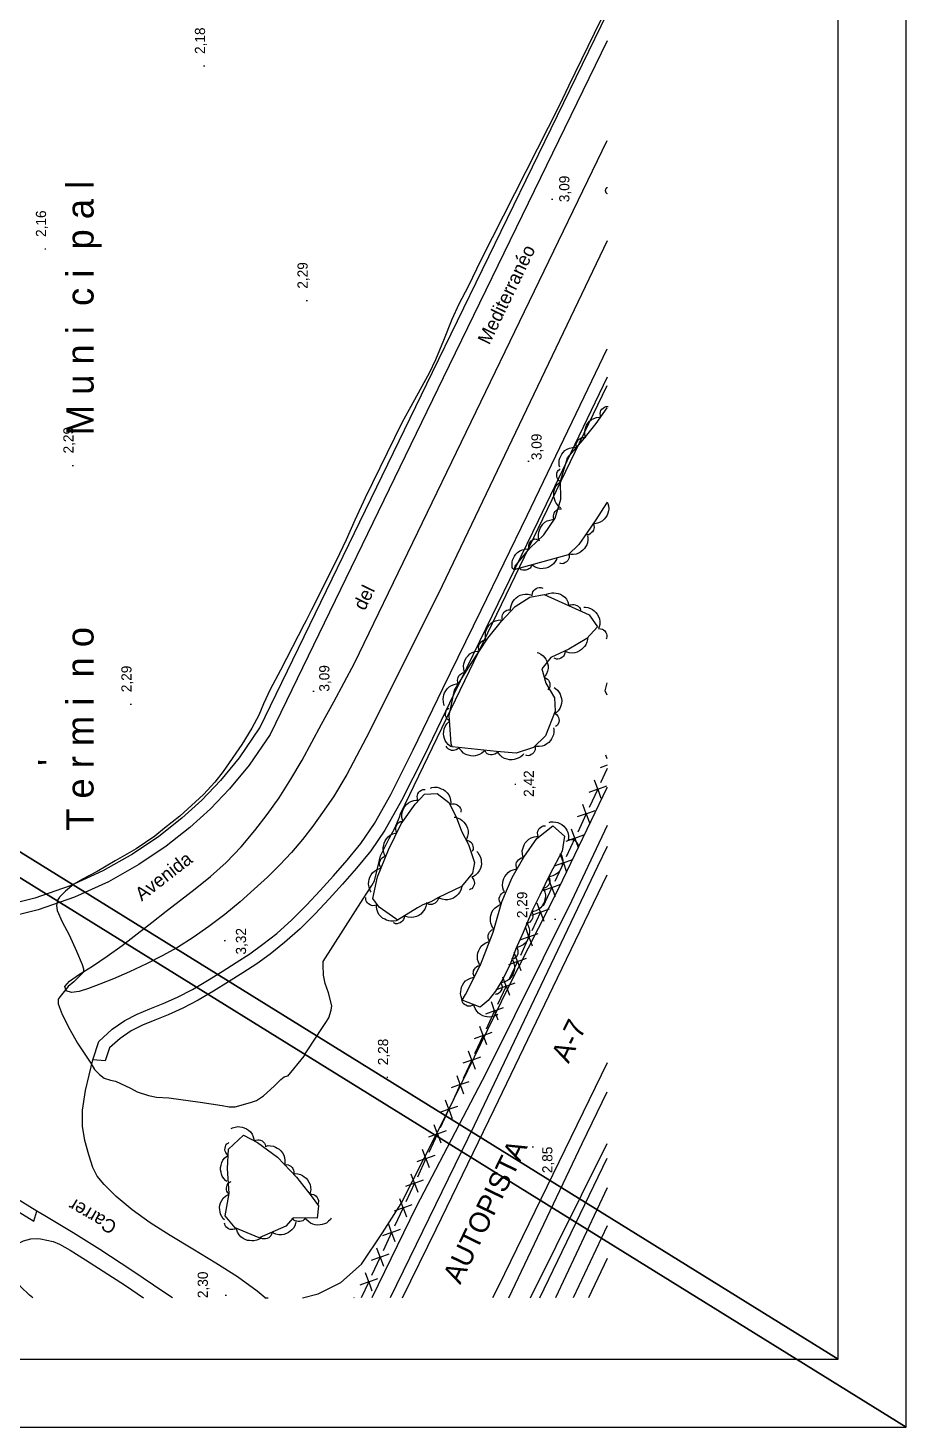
# Model space of a CAD drawing. Extents: x 730654 to 731244, y 4379381 to 4380408.
# Drawn here: x 731114.7 to 731244, y 4379381 to 4379587 of the extents above; entities that cross this region are included whole.
import ezdxf

# ---------------------------------------------------------------- set-up
doc = ezdxf.new("R2010")
doc.units = 0
doc.linetypes.add('DASHED', pattern=[0])
doc.linetypes.add('HIDDEN', pattern=[0])
doc.layers.get('0').update_dxf_attribs({"linetype": 'CONTINUOUS'})
for name, color, linetype in [('1', 7, 'CONTINUOUS'), ('11', 7, 'CONTINUOUS'), ('14', 7, 'CONTINUOUS'), ('25', 7, 'CONTINUOUS'), ('33', 7, 'CONTINUOUS'), ('37', 7, 'CONTINUOUS'), ('44', 7, 'CONTINUOUS'), ('48', 7, 'CONTINUOUS'), ('50', 7, 'CONTINUOUS'), ('53', 7, 'CONTINUOUS'), ('8', 7, 'CONTINUOUS'), ('9', 7, 'CONTINUOUS'), ('PATTERN_CLASS', 7, 'CONTINUOUS')]:
    doc.layers.add(name, color=color, linetype=linetype)

msp = doc.modelspace()

# ---------------------------------------------------------------- linework, layer by layer
at = {"layer": '1', "color": 0, "linetype": 'CONTINUOUS'}
for points in [[(731200, 4379589.2), (731174.22, 4379536.25), (731148.73, 4379483.78)], [(731200, 4379585.08), (731175.84, 4379535.46), (731150.35, 4379482.98), (731147.26, 4379478.46), (731144.39, 4379474.98), (731141.57, 4379472.02), (731138.52, 4379469.27), (731135.03, 4379466.52), (731131.04, 4379463.83), (731126.55, 4379461.29), (731121.57, 4379459.02), (731116.19, 4379457.16), (731110.96, 4379455.83), (731106.3, 4379455.14), (731101.81, 4379454.98), (731097.04, 4379455.23), (731091.96, 4379455.92), (731086.59, 4379457.17), (731080.67, 4379459.34), (731073.34, 4379463.04), (731061.67, 4379469.96), (731024.77, 4379492.71), (731004.7, 4379505.6)], [(731200, 4379555.66), (731175.16, 4379503.75), (731164.51, 4379482.48), (731161.67, 4379477.07), (731159.67, 4379473.81), (731158.09, 4379471.46), (731156.64, 4379469.46), (731155.12, 4379467.5), (731153.51, 4379465.6), (731151.8, 4379463.78), (731149.98, 4379461.98), (731148.03, 4379460.17), (731145.94, 4379458.32), (731143.69, 4379456.46), (731141.35, 4379454.69), (731139.01, 4379453.06), (731136.72, 4379451.61), (731134.48, 4379450.36), (731132.16, 4379449.21), (731129.67, 4379448.03), (731127.29, 4379446.98), (731125.28, 4379446.19), (731123.63, 4379445.59), (731122.25, 4379445.14), (731121.12, 4379444.98), (731120.31, 4379445.23), (731120.13, 4379445.84), (731120.84, 4379446.65), (731122.28, 4379447.66), (731124.2, 4379448.88), (731126.37, 4379450.31), (731128.59, 4379451.92), (731130.79, 4379453.63), (731132.93, 4379455.3), (731135.05, 4379456.94), (731137.16, 4379458.56), (731139.33, 4379460.25), (731141.59, 4379462.07), (731143.88, 4379464.12), (731146.08, 4379466.44), (731148.12, 4379468.85), (731149.95, 4379471.19), (731151.69, 4379473.64), (731153.42, 4379476.38), (731155.06, 4379479.17), (731156.51, 4379481.82), (731157.95, 4379484.5), (731159.75, 4379487.78), (731162.79, 4379493.46), (731188.54, 4379546.79), (731200, 4379570.42)], [(731200, 4379535.59), (731197.65, 4379530.69), (731189.84, 4379514.44), (731183.05, 4379500.48), (731177.42, 4379488.92), (731173.02, 4379479.85), (731169.71, 4379473.23), (731167.25, 4379468.87), (731165.17, 4379465.86), (731163.09, 4379463.29), (731161.02, 4379460.94), (731159.05, 4379458.75), (731157.01, 4379456.58), (731154.77, 4379454.37), (731152.5, 4379452.32), (731150.39, 4379450.64), (731148.38, 4379449.21), (731146.34, 4379447.89), (731144.24, 4379446.56), (731142.04, 4379445.19), (731139.78, 4379443.86), (731137.51, 4379442.67), (731135.33, 4379441.69), (731133.36, 4379440.91), (731131.57, 4379440.17), (731129.91, 4379439.32), (731128.27, 4379438.23), (731126.71, 4379436.84), (731126.06, 4379434.92), (731124.24, 4379435.07), (731125.13, 4379437.75), (731127.08, 4379439.58), (731128.98, 4379440.86), (731130.78, 4379441.8), (731132.64, 4379442.56), (731134.61, 4379443.34), (731136.73, 4379444.3), (731138.93, 4379445.44), (731141.13, 4379446.73), (731143.29, 4379448.09), (731145.36, 4379449.39), (731147.35, 4379450.69), (731149.31, 4379452.08), (731151.35, 4379453.69), (731153.55, 4379455.69), (731155.73, 4379457.85), (731157.73, 4379459.98), (731159.67, 4379462.14), (731161.7, 4379464.44), (731163.73, 4379466.94), (731165.75, 4379469.86), (731168.16, 4379474.13), (731171.43, 4379480.69), (731175.81, 4379489.73), (731181.43, 4379501.26), (731188.22, 4379515.23), (731196.03, 4379531.48), (731200, 4379539.75)], [(731148.82, 4379483.94), (731145.82, 4379479.54), (731143.05, 4379476.17), (731140.31, 4379473.31), (731137.36, 4379470.64), (731133.97, 4379467.96), (731130.1, 4379465.36), (731125.74, 4379462.89), (731120.9, 4379460.69), (731115.69, 4379458.88), (731110.63, 4379457.6), (731106.13, 4379456.94), (731101.82, 4379456.78), (731097.2, 4379457.02), (731092.28, 4379457.69), (731087.08, 4379458.91), (731081.35, 4379461), (731074.18, 4379464.62), (731062.61, 4379471.5), (731005.61, 4379507.2)]]:
    msp.add_lwpolyline(points, dxfattribs=at)
msp.add_lwpolyline([(731116.02, 4379412.8), (731068.26, 4379442.35), (731066.69, 4379441.38), (731115.56, 4379411.3)], close=True, dxfattribs=at)
at = {"layer": '11', "color": 0, "linetype": 'CONTINUOUS'}
for points in [[(731149.63, 4379400), (731148.45, 4379401.02), (731145.54, 4379403.11), (731142.37, 4379405.13), (731138.98, 4379407.19), (731135.66, 4379409.19), (731132.69, 4379411.08), (731130.05, 4379412.96), (731127.7, 4379414.94), (731125.91, 4379416.69), (731124.88, 4379417.94), (731124.26, 4379419.21), (731123.65, 4379421.06), (731123.1, 4379423.19), (731122.75, 4379425.32), (731122.73, 4379427.63), (731123.16, 4379430.56), (731124.24, 4379435.07)], [(731135.97, 4379400), (731134.87, 4379400.76), (731129.99, 4379404.06), (731125.3, 4379407.15), (731121.38, 4379409.58), (731117.17, 4379412.1), (731116.02, 4379412.8)]]:
    msp.add_lwpolyline(points, dxfattribs=at)
at = {"layer": '14', "color": 0, "linetype": 'CONTINUOUS'}
msp.add_line((731200, 4379405.82), (731197.22, 4379400), dxfattribs=at)
for points in [[(731169.84, 4379400), (731174.82, 4379410.14), (731183.35, 4379427.73), (731192.7, 4379447.16), (731200, 4379462.28)], [(731200, 4379434.62), (731183.97, 4379401.76), (731183.12, 4379400)]]:
    msp.add_lwpolyline(points, dxfattribs=at)
at = {"layer": '25', "color": 0, "linetype": 'HIDDEN'}
msp.add_line((731190.07, 4379400), (731200, 4379420.59), dxfattribs=at)
at = {"layer": '33', "color": 0, "linetype": 'CONTINUOUS'}
for p, q in [((731200, 4379479.39), (731199.82, 4379479.9)), ((731200, 4379478.46), (731198.95, 4379478.08)), ((731200, 4379477.96), (731199.02, 4379475.84)), ((731198.6, 4379474.94), (731198.11, 4379476.26)), ((731198.6, 4379474.94), (731197.27, 4379474.45)), ((731198.6, 4379474.94), (731197.33, 4379472.21)), ((731198.6, 4379474.94), (731199.92, 4379475.42)), ((731198.6, 4379474.94), (731199.08, 4379473.61)), ((731196.91, 4379471.31), (731196.42, 4379472.64)), ((731196.91, 4379471.31), (731198.24, 4379471.79)), ((731196.91, 4379471.31), (731195.58, 4379470.82)), ((731196.91, 4379471.31), (731195.65, 4379468.59)), ((731196.91, 4379471.31), (731197.4, 4379469.98)), ((731195.22, 4379467.68), (731193.9, 4379467.2)), ((731195.22, 4379467.68), (731193.96, 4379464.96)), ((731195.22, 4379467.68), (731194.74, 4379469.01)), ((731195.22, 4379467.68), (731196.55, 4379468.17)), ((731195.22, 4379467.68), (731195.71, 4379466.35)), ((731193.54, 4379464.05), (731193.05, 4379465.38)), ((731193.54, 4379464.05), (731192.21, 4379463.57)), ((731193.54, 4379464.05), (731192.27, 4379461.33)), ((731193.54, 4379464.05), (731194.87, 4379464.54)), ((731193.54, 4379464.05), (731194.02, 4379462.72)), ((731191.85, 4379460.43), (731191.37, 4379461.75)), ((731191.85, 4379460.43), (731190.52, 4379459.94)), ((731191.85, 4379460.43), (731190.59, 4379457.71)), ((731191.85, 4379460.43), (731193.18, 4379460.91)), ((731191.85, 4379460.43), (731192.34, 4379459.1)), ((731190.17, 4379456.8), (731189.68, 4379458.13)), ((731190.17, 4379456.8), (731191.5, 4379457.28)), ((731190.17, 4379456.8), (731188.84, 4379456.31)), ((731190.17, 4379456.8), (731188.9, 4379454.08)), ((731190.17, 4379456.8), (731190.65, 4379455.47)), ((731188.48, 4379453.17), (731187.15, 4379452.69)), ((731188.48, 4379453.17), (731187.22, 4379450.45)), ((731188.48, 4379453.17), (731188, 4379454.5)), ((731188.48, 4379453.17), (731189.81, 4379453.66)), ((731188.48, 4379453.17), (731188.97, 4379451.84)), ((731186.8, 4379449.54), (731186.31, 4379450.87)), ((731186.8, 4379449.54), (731185.47, 4379449.06)), ((731186.8, 4379449.54), (731185.53, 4379446.82)), ((731186.8, 4379449.54), (731188.12, 4379450.03)), ((731186.8, 4379449.54), (731187.28, 4379448.22)), ((731185.11, 4379445.92), (731184.62, 4379447.24)), ((731185.11, 4379445.92), (731183.78, 4379445.43)), ((731185.11, 4379445.92), (731183.84, 4379443.2)), ((731185.11, 4379445.92), (731186.44, 4379446.4)), ((731185.11, 4379445.92), (731185.59, 4379444.59)), ((731183.42, 4379442.29), (731182.94, 4379443.62)), ((731183.42, 4379442.29), (731184.75, 4379442.77)), ((731183.42, 4379442.29), (731182.1, 4379441.8)), ((731183.42, 4379442.29), (731182.16, 4379439.57)), ((731183.42, 4379442.29), (731183.91, 4379440.96)), ((731181.74, 4379438.66), (731180.41, 4379438.18)), ((731181.74, 4379438.66), (731180.47, 4379435.94)), ((731181.74, 4379438.66), (731181.25, 4379439.99)), ((731181.74, 4379438.66), (731183.07, 4379439.15)), ((731181.74, 4379438.66), (731182.22, 4379437.33)), ((731180.05, 4379435.03), (731178.72, 4379434.55)), ((731180.05, 4379435.03), (731178.79, 4379432.31)), ((731180.05, 4379435.03), (731179.57, 4379436.36)), ((731180.05, 4379435.03), (731181.38, 4379435.52)), ((731180.05, 4379435.03), (731180.54, 4379433.71)), ((731178.37, 4379431.41), (731177.88, 4379432.73)), ((731178.37, 4379431.41), (731177.04, 4379430.92)), ((731178.37, 4379431.41), (731177.1, 4379428.69)), ((731178.37, 4379431.41), (731179.69, 4379431.89)), ((731178.37, 4379431.41), (731178.85, 4379430.08)), ((731176.68, 4379427.78), (731176.19, 4379429.11)), ((731176.68, 4379427.78), (731178.01, 4379428.26)), ((731176.68, 4379427.78), (731175.35, 4379427.29)), ((731176.68, 4379427.78), (731175.42, 4379425.06)), ((731176.68, 4379427.78), (731177.17, 4379426.45)), ((731174.99, 4379424.15), (731173.67, 4379423.67)), ((731174.99, 4379424.15), (731173.73, 4379421.43)), ((731174.99, 4379424.15), (731174.51, 4379425.48)), ((731174.99, 4379424.15), (731176.32, 4379424.64)), ((731174.99, 4379424.15), (731175.48, 4379422.82)), ((731173.31, 4379420.52), (731171.98, 4379420.04)), ((731173.31, 4379420.52), (731172.04, 4379417.8)), ((731173.31, 4379420.52), (731172.82, 4379421.85)), ((731173.31, 4379420.52), (731174.64, 4379421.01)), ((731173.31, 4379420.52), (731173.79, 4379419.2)), ((731171.62, 4379416.9), (731171.14, 4379418.23)), ((731171.62, 4379416.9), (731170.29, 4379416.41)), ((731171.62, 4379416.9), (731170.36, 4379414.18)), ((731171.62, 4379416.9), (731172.95, 4379417.38)), ((731171.62, 4379416.9), (731172.11, 4379415.57)), ((731169.94, 4379413.27), (731169.45, 4379414.6)), ((731169.94, 4379413.27), (731171.26, 4379413.76)), ((731169.94, 4379413.27), (731168.61, 4379412.78)), ((731169.94, 4379413.27), (731168.67, 4379410.55)), ((731169.94, 4379413.27), (731170.42, 4379411.94)), ((731168.25, 4379409.64), (731166.92, 4379409.16)), ((731168.25, 4379409.64), (731166.99, 4379406.92)), ((731168.25, 4379409.64), (731167.77, 4379410.97)), ((731168.25, 4379409.64), (731169.58, 4379410.13)), ((731168.25, 4379409.64), (731168.74, 4379408.31)), ((731166.56, 4379406.01), (731165.24, 4379405.53)), ((731166.56, 4379406.01), (731165.3, 4379403.29)), ((731166.56, 4379406.01), (731166.08, 4379407.34)), ((731166.56, 4379406.01), (731167.89, 4379406.5)), ((731166.56, 4379406.01), (731167.05, 4379404.69)), ((731164.88, 4379402.39), (731164.39, 4379403.72)), ((731164.88, 4379402.39), (731163.55, 4379401.9)), ((731164.88, 4379402.39), (731163.76, 4379400)), ((731164.88, 4379402.39), (731166.21, 4379402.87)), ((731164.88, 4379402.39), (731165.36, 4379401.06)), ((731162.74, 4379400), (731162.71, 4379400.09))]:
    msp.add_line(p, q, dxfattribs=at)
at = {"layer": '37', "color": 0, "linetype": 'CONTINUOUS'}
msp.add_lwpolyline([(731200, 4379563.49), (731199.98, 4379563.48), (731199.96, 4379563.47), (731199.93, 4379563.45), (731199.91, 4379563.43), (731199.88, 4379563.41), (731199.86, 4379563.39), (731199.84, 4379563.37), (731199.82, 4379563.34), (731199.8, 4379563.32), (731199.79, 4379563.29), (731199.77, 4379563.27), (731199.76, 4379563.24), (731199.75, 4379563.21), (731199.74, 4379563.18), (731199.73, 4379563.15), (731199.73, 4379563.12), (731199.72, 4379563.09), (731199.72, 4379563.06), (731199.72, 4379563.02), (731199.73, 4379562.99), (731199.73, 4379562.96), (731199.74, 4379562.93), (731199.74, 4379562.9), (731199.76, 4379562.87), (731199.77, 4379562.84), (731199.78, 4379562.82), (731199.8, 4379562.79), (731199.81, 4379562.76), (731199.83, 4379562.74), (731199.85, 4379562.72), (731199.88, 4379562.69), (731199.9, 4379562.67), (731199.92, 4379562.66), (731199.95, 4379562.64), (731199.98, 4379562.62), (731200, 4379562.61)], dxfattribs=at)
at = {"layer": '44', "color": 0, "linetype": 'CONTINUOUS'}
for p, q in [((731188.71, 4379400), (731200, 4379422.74)), ((731200, 4379416.21), (731192.36, 4379400))]:
    msp.add_line(p, q, dxfattribs=at)
for points in [[(731200, 4379590.12), (731194.28, 4379578.44), (731192.96, 4379575.63), (731181.38, 4379552.82), (731179.5, 4379548.94), (731178.16, 4379546.31), (731177.13, 4379544.08), (731175.91, 4379540.96), (731174.72, 4379538.15), (731173.79, 4379536.15), (731170.86, 4379530.83), (731169.74, 4379528.88), (731164.35, 4379517.82), (731162.83, 4379514.55), (731161.54, 4379511.61), (731160.08, 4379508.54), (731156.43, 4379501.33), (731155.67, 4379499.76), (731155.35, 4379499.23), (731155.39, 4379499.19), (731151.88, 4379492.46), (731150.39, 4379489.58), (731149.37, 4379487.46), (731148.7, 4379485.82), (731147.68, 4379483.9), (731146.19, 4379481.51), (731143.46, 4379477.52), (731142.22, 4379475.94), (731140.54, 4379474.15), (731137.07, 4379470.96), (731134.8, 4379469.18), (731133.37, 4379468.01), (731130.62, 4379466.12), (731127.56, 4379464.35), (731124.88, 4379462.81), (731122.75, 4379461.67), (731121.48, 4379460.91), (731120.22, 4379459.9), (731119.37, 4379459.04), (731119.05, 4379458.58), (731118.91, 4379457.78), (731118.99, 4379457.04), (731119.72, 4379455.36), (731120.76, 4379453.46), (731121.87, 4379451.07), (731122.66, 4379449.12), (731122.87, 4379448.46), (731122.86, 4379447.96), (731121.45, 4379446.57), (731120.61, 4379445.86), (731119.44, 4379444.4), (731119.16, 4379443.98), (731119.17, 4379443.32), (731119.76, 4379441.75), (731120.88, 4379439.51), (731122, 4379437.54), (731123.95, 4379434.57), (731124.52, 4379433.66), (731125.24, 4379432.89), (731125.94, 4379432.39), (731126.84, 4379432.05), (731127.58, 4379431.94), (731129.79, 4379430.9), (731130.76, 4379430.37), (731132.44, 4379429.83), (731133.64, 4379429.57), (731135.44, 4379429.48), (731140.08, 4379428.84), (731143.3, 4379428.33), (731144.31, 4379428.14), (731145.2, 4379428.16), (731147.48, 4379428.8), (731148.35, 4379429.1), (731149.41, 4379429.78), (731150.97, 4379431.17)], [(731150.97, 4379431.17), (731151.94, 4379432.19), (731152.42, 4379432.57), (731152.9, 4379432.71), (731152.96, 4379432.67), (731155.37, 4379435.6), (731155.54, 4379435.96), (731155.83, 4379436.38), (731158.05, 4379439.81), (731158.57, 4379440.56), (731159.02, 4379441.27), (731159.36, 4379442.36), (731159.44, 4379443.02), (731158.96, 4379444.92), (731158.48, 4379446.28), (731158.22, 4379447.52), (731158.15, 4379449.02), (731158.19, 4379449.53), (731164.05, 4379458.76), (731165.34, 4379460.71), (731165.75, 4379461.42), (731166.44, 4379464.26), (731166.61, 4379465.1), (731167.9, 4379467.67), (731168.73, 4379469.19), (731169.41, 4379470.79), (731169.56, 4379471.27), (731169.55, 4379471.28), (731200, 4379534.36)], [(731115.44, 4379400), (731114.95, 4379400.39), (731113.59, 4379401.67), (731113.05, 4379402.48), (731112.47, 4379403.71), (731112.06, 4379405.02), (731112.03, 4379405.85), (731112.23, 4379406.58), (731112.63, 4379407.19), (731113.47, 4379408.1), (731114.06, 4379408.4), (731115.14, 4379408.71), (731116.04, 4379408.76), (731116.54, 4379408.69), (731118.4, 4379408.31), (731119.34, 4379407.9), (731120.9, 4379407.03), (731123.19, 4379405.61), (731129.05, 4379401.83), (731131.73, 4379400)]]:
    msp.add_lwpolyline(points, dxfattribs=at)
at = {"layer": '53', "color": 0, "linetype": 'CONTINUOUS'}
for points in [[(731196.85, 4379526.59), (731196.75, 4379526.8), (731196.71, 4379527.17), (731196.68, 4379527.59), (731196.75, 4379527.9), (731196.85, 4379528.2), (731196.96, 4379528.5), (731197.15, 4379528.8), (731197.4, 4379529.08), (731197.69, 4379529.34), (731198.03, 4379529.52), (731198.44, 4379529.66), (731198.81, 4379529.71), (731199.05, 4379529.69), (731198.99, 4379529.96), (731198.96, 4379530.25), (731199.01, 4379530.46), (731199.07, 4379530.66), (731199.22, 4379530.87), (731199.38, 4379531.03), (731199.59, 4379531.18), (731199.79, 4379531.27), (731199.99, 4379531.26), (731200.15, 4379531.26)], [(731193, 4379522.34), (731192.93, 4379522.56), (731192.91, 4379522.93), (731192.93, 4379523.35), (731193.02, 4379523.65), (731193.15, 4379523.95), (731193.3, 4379524.23), (731193.51, 4379524.51), (731193.78, 4379524.77), (731194.1, 4379525), (731194.45, 4379525.15), (731194.88, 4379525.25), (731195.25, 4379525.26), (731195.49, 4379525.22), (731195.45, 4379525.5), (731195.45, 4379525.79), (731195.52, 4379525.99), (731195.6, 4379526.18), (731195.77, 4379526.38), (731195.95, 4379526.52), (731196.16, 4379526.65), (731196.37, 4379526.72), (731196.57, 4379526.69), (731196.73, 4379526.68)], [(731193.18, 4379516.35), (731192.98, 4379516.46), (731192.73, 4379516.73), (731192.46, 4379517.05), (731192.33, 4379517.34), (731192.23, 4379517.65), (731192.14, 4379517.96), (731192.12, 4379518.31), (731192.15, 4379518.68), (731192.23, 4379519.06), (731192.4, 4379519.41), (731192.65, 4379519.77), (731192.91, 4379520.02), (731193.12, 4379520.16), (731192.91, 4379520.33), (731192.71, 4379520.55), (731192.63, 4379520.75), (731192.57, 4379520.95), (731192.56, 4379521.21), (731192.6, 4379521.43), (731192.67, 4379521.67), (731192.78, 4379521.86), (731192.95, 4379521.97), (731193.08, 4379522.07)], [(731200.01, 4379517.19), (731200.11, 4379516.99), (731200.18, 4379516.62), (731200.22, 4379516.2), (731200.17, 4379515.89), (731200.08, 4379515.58), (731199.97, 4379515.28), (731199.8, 4379514.97), (731199.57, 4379514.68), (731199.29, 4379514.41), (731198.95, 4379514.21), (731198.55, 4379514.06), (731198.18, 4379513.99), (731197.94, 4379514), (731198.02, 4379513.73), (731198.06, 4379513.44), (731198.01, 4379513.23), (731197.96, 4379513.03), (731197.82, 4379512.81), (731197.66, 4379512.65), (731197.47, 4379512.49), (731197.27, 4379512.39), (731197.07, 4379512.39), (731196.91, 4379512.39)], [(731190.04, 4379511.45), (731189.94, 4379511.66), (731189.89, 4379512.02), (731189.86, 4379512.44), (731189.91, 4379512.75), (731190.01, 4379513.06), (731190.12, 4379513.36), (731190.3, 4379513.66), (731190.54, 4379513.95), (731190.83, 4379514.21), (731191.16, 4379514.41), (731191.57, 4379514.55), (731191.94, 4379514.61), (731192.19, 4379514.6), (731192.11, 4379514.86), (731192.08, 4379515.15), (731192.12, 4379515.36), (731192.19, 4379515.56), (731192.33, 4379515.78), (731192.49, 4379515.94), (731192.69, 4379516.09), (731192.89, 4379516.19), (731193.09, 4379516.18), (731193.25, 4379516.19)], [(731186.08, 4379507.32), (731186, 4379507.54), (731185.98, 4379507.91), (731185.99, 4379508.33), (731186.07, 4379508.63), (731186.2, 4379508.93), (731186.34, 4379509.22), (731186.54, 4379509.5), (731186.81, 4379509.76), (731187.12, 4379510), (731187.48, 4379510.16), (731187.9, 4379510.27), (731188.27, 4379510.29), (731188.51, 4379510.25), (731188.46, 4379510.53), (731188.46, 4379510.82), (731188.52, 4379511.02), (731188.6, 4379511.21), (731188.77, 4379511.41), (731188.94, 4379511.56), (731189.15, 4379511.69), (731189.36, 4379511.77), (731189.56, 4379511.75), (731189.72, 4379511.73)], [(731197.11, 4379512.21), (731197.16, 4379511.98), (731197.15, 4379511.62), (731197.09, 4379511.2), (731196.98, 4379510.9), (731196.82, 4379510.62), (731196.66, 4379510.35), (731196.42, 4379510.09), (731196.13, 4379509.85), (731195.8, 4379509.65), (731195.43, 4379509.53), (731195, 4379509.47), (731194.63, 4379509.48), (731194.39, 4379509.54), (731194.41, 4379509.26), (731194.38, 4379508.98), (731194.3, 4379508.78), (731194.2, 4379508.59), (731194.01, 4379508.41), (731193.83, 4379508.29), (731193.6, 4379508.17), (731193.39, 4379508.12), (731193.19, 4379508.16), (731193.04, 4379508.19)], [(731192.6, 4379508.96), (731192.53, 4379508.73), (731192.34, 4379508.42), (731192.09, 4379508.08), (731191.84, 4379507.88), (731191.57, 4379507.71), (731191.29, 4379507.55), (731190.96, 4379507.44), (731190.59, 4379507.39), (731190.2, 4379507.37), (731189.81, 4379507.45), (731189.41, 4379507.61), (731189.1, 4379507.8), (731188.92, 4379507.97), (731188.8, 4379507.72), (731188.64, 4379507.48), (731188.46, 4379507.35), (731188.29, 4379507.24), (731188.03, 4379507.17), (731187.81, 4379507.15), (731187.56, 4379507.17), (731187.35, 4379507.22), (731187.2, 4379507.36), (731187.08, 4379507.46)], [(731185.77, 4379501.34), (731185.76, 4379501.57), (731185.85, 4379501.93), (731185.98, 4379502.33), (731186.15, 4379502.6), (731186.36, 4379502.84), (731186.57, 4379503.08), (731186.85, 4379503.29), (731187.18, 4379503.46), (731187.55, 4379503.6), (731187.94, 4379503.65), (731188.37, 4379503.62), (731188.73, 4379503.53), (731188.95, 4379503.43), (731188.99, 4379503.71), (731189.07, 4379503.99), (731189.19, 4379504.16), (731189.32, 4379504.32), (731189.54, 4379504.47), (731189.75, 4379504.55), (731189.99, 4379504.62), (731190.21, 4379504.63), (731190.39, 4379504.55), (731190.54, 4379504.49)], [(731190.88, 4379503.49), (731191.07, 4379503.63), (731191.42, 4379503.74), (731191.83, 4379503.84), (731192.15, 4379503.84), (731192.46, 4379503.8), (731192.78, 4379503.74), (731193.11, 4379503.62), (731193.43, 4379503.43), (731193.74, 4379503.19), (731193.99, 4379502.89), (731194.2, 4379502.51), (731194.32, 4379502.16), (731194.35, 4379501.92), (731194.6, 4379502.04), (731194.88, 4379502.12), (731195.09, 4379502.11), (731195.3, 4379502.08), (731195.54, 4379501.97), (731195.72, 4379501.85), (731195.91, 4379501.68), (731196.03, 4379501.5), (731196.06, 4379501.3), (731196.09, 4379501.14)], [(731182.16, 4379496.86), (731182.08, 4379497.08), (731182.06, 4379497.45), (731182.06, 4379497.87), (731182.14, 4379498.18), (731182.27, 4379498.47), (731182.4, 4379498.77), (731182.61, 4379499.05), (731182.87, 4379499.31), (731183.18, 4379499.55), (731183.54, 4379499.71), (731183.96, 4379499.82), (731184.33, 4379499.85), (731184.57, 4379499.81), (731184.52, 4379500.09), (731184.51, 4379500.38), (731184.58, 4379500.58), (731184.66, 4379500.78), (731184.82, 4379500.98), (731184.99, 4379501.12), (731185.2, 4379501.26), (731185.41, 4379501.34), (731185.61, 4379501.31), (731185.77, 4379501.3)], [(731196.57, 4379501.71), (731196.8, 4379501.73), (731197.16, 4379501.65), (731197.56, 4379501.53), (731197.83, 4379501.36), (731198.08, 4379501.16), (731198.33, 4379500.95), (731198.54, 4379500.67), (731198.72, 4379500.35), (731198.86, 4379499.98), (731198.92, 4379499.6), (731198.91, 4379499.16), (731198.83, 4379498.8), (731198.73, 4379498.58), (731199.01, 4379498.55), (731199.29, 4379498.48), (731199.47, 4379498.36), (731199.63, 4379498.23), (731199.78, 4379498.01), (731199.87, 4379497.81), (731199.94, 4379497.57), (731199.96, 4379497.35), (731199.88, 4379497.16), (731199.83, 4379497.01)], [(731179.04, 4379492.07), (731178.94, 4379492.28), (731178.88, 4379492.64), (731178.85, 4379493.06), (731178.9, 4379493.37), (731178.99, 4379493.68), (731179.1, 4379493.98), (731179.27, 4379494.29), (731179.51, 4379494.57), (731179.79, 4379494.84), (731180.13, 4379495.04), (731180.54, 4379495.19), (731180.9, 4379495.25), (731181.15, 4379495.24), (731181.07, 4379495.51), (731181.03, 4379495.8), (731181.08, 4379496.01), (731181.14, 4379496.21), (731181.28, 4379496.42), (731181.43, 4379496.59), (731181.63, 4379496.74), (731181.83, 4379496.84), (731182.03, 4379496.84), (731182.19, 4379496.84)], [(731197.08, 4379497.17), (731197.08, 4379496.94), (731196.98, 4379496.58), (731196.83, 4379496.19), (731196.65, 4379495.93), (731196.43, 4379495.69), (731196.21, 4379495.47), (731195.92, 4379495.27), (731195.58, 4379495.11), (731195.21, 4379494.99), (731194.82, 4379494.96), (731194.38, 4379495), (731194.03, 4379495.1), (731193.81, 4379495.22), (731193.77, 4379494.94), (731193.67, 4379494.67), (731193.54, 4379494.5), (731193.4, 4379494.34), (731193.18, 4379494.21), (731192.97, 4379494.13), (731192.73, 4379494.07), (731192.51, 4379494.07), (731192.32, 4379494.16), (731192.18, 4379494.22)], [(731189.68, 4379495.06), (731189.9, 4379495), (731190.22, 4379494.81), (731190.56, 4379494.56), (731190.77, 4379494.32), (731190.94, 4379494.05), (731191.1, 4379493.77), (731191.21, 4379493.44), (731191.28, 4379493.07), (731191.3, 4379492.68), (731191.23, 4379492.3), (731191.08, 4379491.89), (731190.88, 4379491.58), (731190.72, 4379491.4), (731190.97, 4379491.28), (731191.21, 4379491.12), (731191.35, 4379490.95), (731191.46, 4379490.78), (731191.53, 4379490.53), (731191.55, 4379490.3), (731191.54, 4379490.05), (731191.49, 4379489.84), (731191.35, 4379489.68), (731191.25, 4379489.56)], [(731176.05, 4379487.19), (731175.95, 4379487.39), (731175.88, 4379487.76), (731175.83, 4379488.17), (731175.87, 4379488.49), (731175.96, 4379488.8), (731176.06, 4379489.1), (731176.22, 4379489.41), (731176.45, 4379489.71), (731176.73, 4379489.98), (731177.06, 4379490.19), (731177.46, 4379490.35), (731177.83, 4379490.42), (731178.07, 4379490.42), (731177.99, 4379490.68), (731177.94, 4379490.97), (731177.98, 4379491.18), (731178.04, 4379491.38), (731178.17, 4379491.6), (731178.32, 4379491.77), (731178.52, 4379491.93), (731178.71, 4379492.04), (731178.91, 4379492.04), (731179.07, 4379492.05)], [(731200, 4379488.78), (731199.7, 4379489.42), (731200, 4379490.59)], [(731192.2, 4379489.87), (731192.4, 4379489.76), (731192.66, 4379489.49), (731192.93, 4379489.17), (731193.07, 4379488.89), (731193.17, 4379488.58), (731193.26, 4379488.28), (731193.3, 4379487.93), (731193.27, 4379487.55), (731193.19, 4379487.17), (731193.04, 4379486.82), (731192.79, 4379486.46), (731192.53, 4379486.2), (731192.32, 4379486.06), (731192.54, 4379485.89), (731192.74, 4379485.67), (731192.82, 4379485.48), (731192.89, 4379485.28), (731192.9, 4379485.02), (731192.87, 4379484.8), (731192.79, 4379484.56), (731192.69, 4379484.36), (731192.53, 4379484.25), (731192.4, 4379484.15)], [(731177.07, 4379481.14), (731176.86, 4379481.25), (731176.59, 4379481.5), (731176.31, 4379481.81), (731176.16, 4379482.09), (731176.05, 4379482.39), (731175.95, 4379482.7), (731175.9, 4379483.05), (731175.92, 4379483.42), (731175.98, 4379483.8), (731176.12, 4379484.16), (731176.36, 4379484.53), (731176.61, 4379484.8), (731176.81, 4379484.95), (731176.59, 4379485.11), (731176.38, 4379485.32), (731176.29, 4379485.51), (731176.21, 4379485.7), (731176.19, 4379485.96), (731176.22, 4379486.19), (731176.28, 4379486.43), (731176.38, 4379486.63), (731176.54, 4379486.75), (731176.66, 4379486.85)], [(731192.09, 4379483.93), (731192.14, 4379483.7), (731192.13, 4379483.33), (731192.08, 4379482.91), (731191.96, 4379482.62), (731191.8, 4379482.34), (731191.64, 4379482.06), (731191.41, 4379481.8), (731191.11, 4379481.57), (731190.78, 4379481.37), (731190.41, 4379481.24), (731189.98, 4379481.18), (731189.61, 4379481.2), (731189.37, 4379481.25), (731189.39, 4379480.98), (731189.37, 4379480.69), (731189.28, 4379480.49), (731189.18, 4379480.31), (731189, 4379480.12), (731188.81, 4379480), (731188.59, 4379479.89), (731188.37, 4379479.83), (731188.18, 4379479.87), (731188.02, 4379479.9)], [(731181.99, 4379480.63), (731181.84, 4379480.44), (731181.55, 4379480.22), (731181.19, 4379480), (731180.89, 4379479.9), (731180.57, 4379479.85), (731180.25, 4379479.8), (731179.9, 4379479.82), (731179.54, 4379479.9), (731179.17, 4379480.03), (731178.84, 4379480.24), (731178.52, 4379480.54), (731178.31, 4379480.83), (731178.2, 4379481.06), (731178, 4379480.87), (731177.76, 4379480.7), (731177.55, 4379480.64), (731177.35, 4379480.61), (731177.09, 4379480.63), (731176.87, 4379480.7), (731176.64, 4379480.8), (731176.47, 4379480.93), (731176.37, 4379481.12), (731176.3, 4379481.25)], [(731187.68, 4379480.12), (731187.55, 4379479.93), (731187.26, 4379479.7), (731186.91, 4379479.47), (731186.61, 4379479.37), (731186.29, 4379479.3), (731185.98, 4379479.25), (731185.63, 4379479.25), (731185.26, 4379479.32), (731184.89, 4379479.44), (731184.55, 4379479.64), (731184.23, 4379479.93), (731184, 4379480.22), (731183.89, 4379480.44), (731183.69, 4379480.24), (731183.45, 4379480.07), (731183.25, 4379480.01), (731183.04, 4379479.96), (731182.79, 4379479.98), (731182.57, 4379480.04), (731182.34, 4379480.14), (731182.16, 4379480.26), (731182.06, 4379480.44), (731181.98, 4379480.58)], [(731169.93, 4379470.16), (731169.83, 4379470.38), (731169.78, 4379470.74), (731169.76, 4379471.16), (731169.82, 4379471.47), (731169.92, 4379471.78), (731170.03, 4379472.08), (731170.21, 4379472.38), (731170.46, 4379472.66), (731170.75, 4379472.92), (731171.09, 4379473.11), (731171.5, 4379473.25), (731171.87, 4379473.3), (731172.11, 4379473.29), (731172.04, 4379473.55), (731172.01, 4379473.84), (731172.06, 4379474.05), (731172.13, 4379474.25), (731172.27, 4379474.46), (731172.43, 4379474.62), (731172.64, 4379474.77), (731172.83, 4379474.87), (731173.04, 4379474.86), (731173.19, 4379474.86)], [(731173.96, 4379475.08), (731174.18, 4379475.16), (731174.55, 4379475.19), (731174.97, 4379475.19), (731175.27, 4379475.11), (731175.57, 4379474.99), (731175.87, 4379474.86), (731176.15, 4379474.66), (731176.42, 4379474.4), (731176.66, 4379474.09), (731176.83, 4379473.74), (731176.94, 4379473.32), (731176.97, 4379472.95), (731176.94, 4379472.71), (731177.21, 4379472.76), (731177.5, 4379472.77), (731177.71, 4379472.71), (731177.9, 4379472.63), (731178.11, 4379472.47), (731178.25, 4379472.3), (731178.39, 4379472.09), (731178.47, 4379471.89), (731178.45, 4379471.68), (731178.44, 4379471.53)], [(731167.34, 4379465.07), (731167.21, 4379465.26), (731167.11, 4379465.62), (731167.02, 4379466.03), (731167.03, 4379466.35), (731167.09, 4379466.66), (731167.16, 4379466.98), (731167.29, 4379467.3), (731167.49, 4379467.61), (731167.74, 4379467.91), (731168.05, 4379468.15), (731168.44, 4379468.35), (731168.79, 4379468.46), (731169.03, 4379468.48), (731168.93, 4379468.73), (731168.85, 4379469.02), (731168.87, 4379469.23), (731168.9, 4379469.44), (731169.02, 4379469.67), (731169.15, 4379469.85), (731169.33, 4379470.03), (731169.51, 4379470.15), (731169.71, 4379470.17), (731169.87, 4379470.2)], [(731177.45, 4379470.81), (731177.68, 4379470.79), (731178.03, 4379470.67), (731178.41, 4379470.5), (731178.66, 4379470.3), (731178.88, 4379470.06), (731179.1, 4379469.83), (731179.28, 4379469.53), (731179.41, 4379469.18), (731179.51, 4379468.8), (731179.52, 4379468.41), (731179.45, 4379467.98), (731179.33, 4379467.63), (731179.2, 4379467.42), (731179.47, 4379467.36), (731179.74, 4379467.25), (731179.9, 4379467.11), (731180.05, 4379466.96), (731180.17, 4379466.73), (731180.23, 4379466.52), (731180.27, 4379466.27), (731180.26, 4379466.05), (731180.16, 4379465.87), (731180.09, 4379465.73)], [(731187.66, 4379464.82), (731187.56, 4379465.03), (731187.51, 4379465.4), (731187.49, 4379465.82), (731187.55, 4379466.13), (731187.65, 4379466.44), (731187.76, 4379466.74), (731187.94, 4379467.04), (731188.19, 4379467.32), (731188.48, 4379467.58), (731188.82, 4379467.77), (731189.23, 4379467.91), (731189.6, 4379467.96), (731189.84, 4379467.94), (731189.77, 4379468.21), (731189.74, 4379468.5), (731189.79, 4379468.71), (731189.86, 4379468.91), (731190, 4379469.12), (731190.16, 4379469.28), (731190.37, 4379469.43), (731190.56, 4379469.52), (731190.77, 4379469.52), (731190.93, 4379469.52)], [(731191.44, 4379470.03), (731191.66, 4379470.1), (731192.03, 4379470.11), (731192.45, 4379470.08), (731192.75, 4379469.99), (731193.04, 4379469.85), (731193.33, 4379469.7), (731193.6, 4379469.48), (731193.85, 4379469.2), (731194.07, 4379468.88), (731194.22, 4379468.52), (731194.31, 4379468.1), (731194.31, 4379467.73), (731194.27, 4379467.49), (731194.54, 4379467.52), (731194.84, 4379467.52), (731195.04, 4379467.44), (731195.23, 4379467.35), (731195.42, 4379467.18), (731195.56, 4379467), (731195.68, 4379466.78), (731195.75, 4379466.58), (731195.72, 4379466.38), (731195.7, 4379466.22)], [(731180.78, 4379465.73), (731180.96, 4379465.58), (731181.15, 4379465.26), (731181.35, 4379464.89), (731181.42, 4379464.58), (731181.45, 4379464.26), (731181.47, 4379463.94), (731181.42, 4379463.59), (731181.32, 4379463.24), (731181.16, 4379462.88), (731180.92, 4379462.57), (731180.6, 4379462.27), (731180.29, 4379462.08), (731180.06, 4379461.99), (731180.23, 4379461.77), (731180.38, 4379461.52), (731180.42, 4379461.31), (731180.44, 4379461.1), (731180.39, 4379460.85), (731180.31, 4379460.64), (731180.19, 4379460.42), (731180.04, 4379460.25), (731179.86, 4379460.18), (731179.71, 4379460.11)], [(731193.16, 4379465.4), (731193.29, 4379465.21), (731193.38, 4379464.85), (731193.46, 4379464.44), (731193.44, 4379464.12), (731193.38, 4379463.8), (731193.31, 4379463.49), (731193.16, 4379463.17), (731192.95, 4379462.86), (731192.7, 4379462.57), (731192.39, 4379462.34), (731191.99, 4379462.15), (731191.64, 4379462.05), (731191.39, 4379462.03), (731191.5, 4379461.77), (731191.56, 4379461.49), (731191.54, 4379461.28), (731191.5, 4379461.07), (731191.38, 4379460.84), (731191.24, 4379460.67), (731191.06, 4379460.49), (731190.88, 4379460.37), (731190.68, 4379460.35), (731190.52, 4379460.33)], [(731165.26, 4379459.73), (731165.12, 4379459.92), (731164.99, 4379460.27), (731164.88, 4379460.67), (731164.86, 4379460.99), (731164.9, 4379461.31), (731164.94, 4379461.62), (731165.05, 4379461.96), (731165.23, 4379462.28), (731165.45, 4379462.6), (731165.74, 4379462.86), (731166.11, 4379463.09), (731166.46, 4379463.22), (731166.7, 4379463.26), (731166.57, 4379463.51), (731166.48, 4379463.78), (731166.48, 4379464), (731166.5, 4379464.21), (731166.6, 4379464.45), (731166.72, 4379464.64), (731166.88, 4379464.83), (731167.06, 4379464.96), (731167.25, 4379465), (731167.41, 4379465.04)], [(731184.85, 4379459.84), (731184.73, 4379460.04), (731184.65, 4379460.4), (731184.59, 4379460.82), (731184.62, 4379461.13), (731184.69, 4379461.45), (731184.77, 4379461.76), (731184.93, 4379462.07), (731185.15, 4379462.37), (731185.41, 4379462.66), (731185.73, 4379462.88), (731186.13, 4379463.06), (731186.49, 4379463.14), (731186.73, 4379463.15), (731186.64, 4379463.41), (731186.58, 4379463.69), (731186.61, 4379463.91), (731186.66, 4379464.11), (731186.79, 4379464.34), (731186.93, 4379464.51), (731187.12, 4379464.68), (731187.31, 4379464.79), (731187.51, 4379464.8), (731187.67, 4379464.82)], [(731178.58, 4379460.64), (731178.56, 4379460.4), (731178.43, 4379460.06), (731178.25, 4379459.68), (731178.05, 4379459.44), (731177.81, 4379459.22), (731177.56, 4379459.01), (731177.26, 4379458.84), (731176.91, 4379458.71), (731176.53, 4379458.63), (731176.14, 4379458.63), (731175.71, 4379458.71), (731175.37, 4379458.84), (731175.16, 4379458.97), (731175.09, 4379458.7), (731174.97, 4379458.43), (731174.83, 4379458.28), (731174.68, 4379458.13), (731174.44, 4379458.02), (731174.23, 4379457.96), (731173.98, 4379457.92), (731173.76, 4379457.94), (731173.58, 4379458.04), (731173.45, 4379458.12)], [(731183.33, 4379454.29), (731183.17, 4379454.46), (731183, 4379454.79), (731182.85, 4379455.18), (731182.8, 4379455.49), (731182.8, 4379455.81), (731182.81, 4379456.13), (731182.89, 4379456.47), (731183.03, 4379456.82), (731183.22, 4379457.16), (731183.48, 4379457.45), (731183.83, 4379457.71), (731184.16, 4379457.88), (731184.39, 4379457.94), (731184.24, 4379458.18), (731184.12, 4379458.44), (731184.1, 4379458.65), (731184.1, 4379458.86), (731184.17, 4379459.11), (731184.27, 4379459.31), (731184.41, 4379459.52), (731184.57, 4379459.67), (731184.77, 4379459.73), (731184.91, 4379459.78)], [(731190.59, 4379460.3), (731190.71, 4379460.1), (731190.82, 4379459.75), (731190.9, 4379459.34), (731190.89, 4379459.02), (731190.83, 4379458.7), (731190.77, 4379458.39), (731190.63, 4379458.07), (731190.43, 4379457.75), (731190.18, 4379457.45), (731189.87, 4379457.22), (731189.48, 4379457.02), (731189.13, 4379456.91), (731188.88, 4379456.89), (731188.99, 4379456.64), (731189.07, 4379456.35), (731189.05, 4379456.14), (731189.01, 4379455.93), (731188.9, 4379455.7), (731188.76, 4379455.52), (731188.59, 4379455.34), (731188.4, 4379455.22), (731188.2, 4379455.2), (731188.05, 4379455.17)], [(731169.14, 4379455.64), (731168.93, 4379455.55), (731168.56, 4379455.5), (731168.14, 4379455.48), (731167.83, 4379455.54), (731167.52, 4379455.64), (731167.23, 4379455.76), (731166.93, 4379455.94), (731166.65, 4379456.19), (731166.39, 4379456.48), (731166.2, 4379456.82), (731166.07, 4379457.24), (731166.02, 4379457.6), (731166.04, 4379457.85), (731165.77, 4379457.78), (731165.48, 4379457.76), (731165.27, 4379457.81), (731165.07, 4379457.87), (731164.86, 4379458.02), (731164.7, 4379458.18), (731164.55, 4379458.39), (731164.46, 4379458.59), (731164.47, 4379458.79), (731164.47, 4379458.95)], [(731173.39, 4379458.24), (731173.39, 4379458.01), (731173.29, 4379457.65), (731173.15, 4379457.26), (731172.97, 4379457), (731172.75, 4379456.76), (731172.53, 4379456.53), (731172.24, 4379456.33), (731171.9, 4379456.17), (731171.53, 4379456.05), (731171.14, 4379456.01), (731170.71, 4379456.05), (731170.36, 4379456.15), (731170.14, 4379456.26), (731170.09, 4379455.99), (731170, 4379455.71), (731169.87, 4379455.54), (731169.73, 4379455.38), (731169.51, 4379455.25), (731169.3, 4379455.17), (731169.06, 4379455.11), (731168.84, 4379455.1), (731168.66, 4379455.19), (731168.51, 4379455.26)], [(731188.19, 4379455.11), (731188.33, 4379454.92), (731188.45, 4379454.57), (731188.55, 4379454.16), (731188.55, 4379453.85), (731188.51, 4379453.53), (731188.46, 4379453.21), (731188.34, 4379452.88), (731188.15, 4379452.56), (731187.92, 4379452.25), (731187.62, 4379451.99), (731187.24, 4379451.78), (731186.9, 4379451.66), (731186.65, 4379451.62), (731186.77, 4379451.37), (731186.86, 4379451.1), (731186.85, 4379450.88), (731186.82, 4379450.67), (731186.72, 4379450.44), (731186.6, 4379450.25), (731186.43, 4379450.06), (731186.25, 4379449.93), (731186.05, 4379449.9), (731185.89, 4379449.87)], [(731181.32, 4379448.93), (731181.18, 4379449.12), (731181.04, 4379449.46), (731180.91, 4379449.86), (731180.9, 4379450.18), (731180.92, 4379450.5), (731180.96, 4379450.82), (731181.07, 4379451.15), (731181.24, 4379451.48), (731181.46, 4379451.8), (731181.74, 4379452.07), (731182.11, 4379452.3), (731182.45, 4379452.44), (731182.69, 4379452.49), (731182.56, 4379452.73), (731182.46, 4379453), (731182.46, 4379453.22), (731182.47, 4379453.43), (731182.57, 4379453.67), (731182.68, 4379453.86), (731182.84, 4379454.06), (731183.01, 4379454.19), (731183.21, 4379454.24), (731183.37, 4379454.27)], [(731178.72, 4379443.84), (731178.59, 4379444.04), (731178.49, 4379444.39), (731178.41, 4379444.8), (731178.43, 4379445.12), (731178.49, 4379445.44), (731178.56, 4379445.75), (731178.7, 4379446.07), (731178.9, 4379446.38), (731179.15, 4379446.68), (731179.46, 4379446.91), (731179.85, 4379447.11), (731180.21, 4379447.21), (731180.45, 4379447.23), (731180.35, 4379447.49), (731180.28, 4379447.77), (731180.3, 4379447.98), (731180.33, 4379448.19), (731180.45, 4379448.42), (731180.59, 4379448.6), (731180.77, 4379448.78), (731180.95, 4379448.9), (731181.15, 4379448.92), (731181.31, 4379448.94)], [(731186.04, 4379449.81), (731186.16, 4379449.61), (731186.27, 4379449.26), (731186.35, 4379448.85), (731186.34, 4379448.53), (731186.28, 4379448.21), (731186.22, 4379447.9), (731186.08, 4379447.58), (731185.88, 4379447.26), (731185.63, 4379446.96), (731185.32, 4379446.73), (731184.93, 4379446.53), (731184.58, 4379446.43), (731184.33, 4379446.4), (731184.44, 4379446.15), (731184.51, 4379445.87), (731184.49, 4379445.65), (731184.46, 4379445.45), (731184.34, 4379445.21), (731184.21, 4379445.03), (731184.03, 4379444.86), (731183.85, 4379444.73), (731183.65, 4379444.71), (731183.49, 4379444.69)], [(731183.91, 4379441.77), (731183.73, 4379441.63), (731183.38, 4379441.5), (731182.98, 4379441.38), (731182.66, 4379441.37), (731182.34, 4379441.4), (731182.03, 4379441.44), (731181.69, 4379441.55), (731181.36, 4379441.72), (731181.04, 4379441.95), (731180.78, 4379442.24), (731180.55, 4379442.61), (731180.42, 4379442.95), (731180.38, 4379443.19), (731180.13, 4379443.07), (731179.86, 4379442.97), (731179.64, 4379442.97), (731179.44, 4379442.99), (731179.19, 4379443.09), (731179, 4379443.2), (731178.81, 4379443.37), (731178.68, 4379443.54), (731178.64, 4379443.74), (731178.6, 4379443.89)], [(731144.64, 4379424.95), (731144.84, 4379425.07), (731145.19, 4379425.16), (731145.6, 4379425.23), (731145.92, 4379425.21), (731146.24, 4379425.15), (731146.55, 4379425.07), (731146.87, 4379424.92), (731147.18, 4379424.72), (731147.47, 4379424.46), (731147.7, 4379424.14), (731147.88, 4379423.75), (731147.98, 4379423.39), (731147.99, 4379423.15), (731148.25, 4379423.25), (731148.54, 4379423.31), (731148.75, 4379423.29), (731148.95, 4379423.25), (731149.18, 4379423.13), (731149.36, 4379422.99), (731149.53, 4379422.8), (731149.65, 4379422.62), (731149.67, 4379422.42), (731149.69, 4379422.26)], [(731143.99, 4379417.17), (731143.8, 4379417.3), (731143.56, 4379417.59), (731143.32, 4379417.93), (731143.2, 4379418.23), (731143.13, 4379418.54), (731143.07, 4379418.85), (731143.07, 4379419.2), (731143.13, 4379419.57), (731143.23, 4379419.95), (731143.42, 4379420.29), (731143.7, 4379420.62), (731143.98, 4379420.86), (731144.2, 4379420.98), (731144, 4379421.17), (731143.82, 4379421.4), (731143.75, 4379421.6), (731143.7, 4379421.8), (731143.72, 4379422.06), (731143.77, 4379422.28), (731143.86, 4379422.52), (731143.98, 4379422.7), (731144.16, 4379422.8), (731144.29, 4379422.88)], [(731149.83, 4379422.37), (731150.06, 4379422.43), (731150.42, 4379422.4), (731150.84, 4379422.35), (731151.13, 4379422.23), (731151.41, 4379422.07), (731151.69, 4379421.9), (731151.94, 4379421.66), (731152.17, 4379421.37), (731152.37, 4379421.03), (731152.49, 4379420.66), (731152.55, 4379420.23), (731152.52, 4379419.86), (731152.46, 4379419.62), (731152.74, 4379419.64), (731153.03, 4379419.61), (731153.23, 4379419.52), (731153.41, 4379419.42), (731153.59, 4379419.23), (731153.71, 4379419.05), (731153.82, 4379418.82), (731153.87, 4379418.6), (731153.83, 4379418.41), (731153.8, 4379418.25)], [(731153.84, 4379418.3), (731154.08, 4379418.33), (731154.44, 4379418.27), (731154.85, 4379418.17), (731155.13, 4379418.02), (731155.39, 4379417.84), (731155.65, 4379417.64), (731155.88, 4379417.38), (731156.08, 4379417.07), (731156.24, 4379416.71), (731156.33, 4379416.33), (731156.34, 4379415.9), (731156.28, 4379415.53), (731156.2, 4379415.3), (731156.48, 4379415.29), (731156.76, 4379415.23), (731156.95, 4379415.13), (731157.12, 4379415.01), (731157.28, 4379414.8), (731157.39, 4379414.61), (731157.47, 4379414.37), (731157.5, 4379414.15), (731157.44, 4379413.96), (731157.39, 4379413.81)], [(731143.64, 4379411.52), (731143.46, 4379411.67), (731143.26, 4379411.98), (731143.06, 4379412.35), (731142.99, 4379412.66), (731142.95, 4379412.98), (731142.93, 4379413.3), (731142.97, 4379413.65), (731143.07, 4379414), (731143.23, 4379414.36), (731143.46, 4379414.68), (731143.77, 4379414.98), (731144.08, 4379415.18), (731144.31, 4379415.27), (731144.14, 4379415.48), (731143.99, 4379415.73), (731143.95, 4379415.94), (731143.92, 4379416.15), (731143.97, 4379416.4), (731144.05, 4379416.61), (731144.17, 4379416.84), (731144.31, 4379417), (731144.49, 4379417.08), (731144.64, 4379417.15)], [(731159.37, 4379411.75), (731159.25, 4379411.55), (731158.98, 4379411.3), (731158.65, 4379411.04), (731158.35, 4379410.91), (731158.04, 4379410.83), (731157.73, 4379410.75), (731157.38, 4379410.73), (731157.01, 4379410.77), (731156.63, 4379410.86), (731156.29, 4379411.04), (731155.94, 4379411.3), (731155.69, 4379411.57), (731155.56, 4379411.78), (731155.38, 4379411.57), (731155.16, 4379411.38), (731154.96, 4379411.3), (731154.76, 4379411.24), (731154.5, 4379411.25), (731154.28, 4379411.29), (731154.04, 4379411.37), (731153.85, 4379411.48), (731153.74, 4379411.65), (731153.65, 4379411.78)], [(731148.92, 4379408.78), (731148.73, 4379408.64), (731148.38, 4379408.51), (731147.98, 4379408.4), (731147.66, 4379408.4), (731147.34, 4379408.44), (731147.02, 4379408.48), (731146.69, 4379408.6), (731146.37, 4379408.78), (731146.05, 4379409.01), (731145.8, 4379409.31), (731145.58, 4379409.68), (731145.45, 4379410.03), (731145.41, 4379410.27), (731145.17, 4379410.15), (731144.89, 4379410.06), (731144.67, 4379410.06), (731144.47, 4379410.09), (731144.23, 4379410.19), (731144.04, 4379410.31), (731143.85, 4379410.48), (731143.72, 4379410.65), (731143.68, 4379410.85), (731143.65, 4379411.01)], [(731154.15, 4379411.21), (731154.12, 4379410.98), (731153.98, 4379410.64), (731153.78, 4379410.27), (731153.57, 4379410.03), (731153.32, 4379409.83), (731153.07, 4379409.63), (731152.76, 4379409.47), (731152.4, 4379409.36), (731152.02, 4379409.29), (731151.63, 4379409.3), (731151.2, 4379409.4), (731150.87, 4379409.54), (731150.66, 4379409.68), (731150.58, 4379409.42), (731150.46, 4379409.16), (731150.31, 4379409), (731150.15, 4379408.87), (731149.91, 4379408.76), (731149.69, 4379408.71), (731149.44, 4379408.69), (731149.22, 4379408.71), (731149.05, 4379408.82), (731148.92, 4379408.9)]]:
    msp.add_lwpolyline(points, dxfattribs=at)
at = {"layer": '8', "color": 0, "linetype": 'DASHED'}
msp.add_line((731149.6, 4379400.03), (731150.06, 4379400), dxfattribs=at)
msp.add_lwpolyline([(731155.15, 4379400), (731157.43, 4379400.62), (731160.78, 4379402.26), (731163.82, 4379404.98), (731166.93, 4379409.59), (731169.68, 4379413.9), (731176.46, 4379427.37), (731185.41, 4379445.69), (731192.88, 4379460.32), (731199.97, 4379475.17), (731200, 4379475.23)], dxfattribs=at)
at = {"layer": '8', "color": 0, "linetype": 'CONTINUOUS'}
msp.add_lwpolyline([(731200, 4379469.57), (731194.73, 4379458.41), (731182.15, 4379433.17), (731171.88, 4379413.42), (731165.36, 4379400)], dxfattribs=at)
at = {"layer": '9', "color": 0, "linetype": 'HIDDEN'}
msp.add_line((731200, 4379410.6), (731194.98, 4379400), dxfattribs=at)
for points in [[(731200, 4379466.48), (731198.59, 4379463.54), (731180.39, 4379425.41), (731168.04, 4379400)], [(731185.5, 4379400), (731196.32, 4379422.76), (731200, 4379430.33)]]:
    msp.add_lwpolyline(points, dxfattribs=at)
at = {"layer": 'PATTERN_CLASS', "color": 0, "linetype": 'CONTINUOUS'}
for points in [[(731186.23, 4379507.23), (731186.45, 4379507.77), (731188.62, 4379510.4), (731190.66, 4379512.36), (731192.33, 4379514.83), (731193.16, 4379517.64), (731193.11, 4379520.25), (731194.16, 4379523.69), (731196.42, 4379526.32), (731198.39, 4379528.77), (731200, 4379531.05)], [(731200, 4379517.2), (731199.91, 4379517.04), (731198.33, 4379514.59), (731197.03, 4379512.69), (731195.8, 4379510.92), (731194.27, 4379509.41), (731186.23, 4379507.23)], [(731177.16, 4379481.16), (731177.04, 4379481.58), (731176.74, 4379485.77), (731177.49, 4379489.5), (731179.75, 4379493.14), (731182.4, 4379497.16), (731184.44, 4379499.67), (731186.45, 4379501.79), (731188.6, 4379503.21), (731190.71, 4379503.57), (731197.36, 4379500.57), (731198.56, 4379498.84), (731196.98, 4379497.11), (731194.37, 4379495.54), (731191.71, 4379494.31), (731190.37, 4379492.65), (731190.98, 4379490.52), (731192.25, 4379488.36), (731192.32, 4379486.38), (731190.93, 4379482.78), (731189.16, 4379481.03), (731186.58, 4379480.21), (731183.71, 4379480.44), (731177.16, 4379481.16)], [(731169.14, 4379455.64), (731168.87, 4379455.83), (731166.43, 4379457.56), (731165.47, 4379458.82), (731166.18, 4379462), (731167.79, 4379465.98), (731169.67, 4379469.79), (731171.7, 4379472.71), (731173.11, 4379474.19), (731174.97, 4379474.28), (731176.66, 4379472.94), (731177.75, 4379470.84), (731178.53, 4379468.73), (731179.56, 4379466.75), (731180.48, 4379464.14), (731180.18, 4379462.57), (731178.53, 4379460.61), (731175.16, 4379458.96), (731174.01, 4379458.34), (731172.86, 4379457.9), (731172.08, 4379457.44), (731169.14, 4379455.64)], [(731178.66, 4379443.87), (731179.14, 4379444.67), (731181.36, 4379449.04), (731183.2, 4379453.84), (731184.49, 4379458.31), (731186.01, 4379461.89), (731187.72, 4379464.91), (731189.64, 4379467.67), (731192, 4379469.53), (731193.71, 4379468), (731193.36, 4379465.78), (731191.56, 4379462.33), (731190.1, 4379459.32), (731189.02, 4379457.14), (731187.63, 4379453.83), (731186.56, 4379451.39), (731185.75, 4379449.23), (731184.62, 4379446.96), (731183.54, 4379445.16), (731182.45, 4379443.79), (731181.29, 4379442.82), (731178.66, 4379443.87)], [(731153.73, 4379411.78), (731152.68, 4379410.56), (731148.77, 4379408.84), (731145.23, 4379410.34), (731143.74, 4379412.1), (731144.32, 4379415.36), (731144.09, 4379419.07), (731144.24, 4379421.92), (731146.45, 4379423.98), (731148.48, 4379422.9), (731151.43, 4379420.71), (731154.26, 4379417.77), (731156.41, 4379415.05), (731157.48, 4379413.56), (731157.31, 4379411.76), (731153.73, 4379411.78)]]:
    msp.add_lwpolyline(points, dxfattribs=at)

# ---------------------------------------------------------------- texts
at = {"layer": '48', "color": 0, "linetype": 'CONTINUOUS'}
for s, p in [(' 2,18', (731140.78, 4379582.61)), ('.', (731140.78, 4379581.11)), (' 3,09', (731194.43, 4379560.79)), (' 2,16', (731117.37, 4379555.67)), ('.', (731192.01, 4379561.5)), ('.', (731117.37, 4379554.17)), (' 2,29', (731155.89, 4379548.05)), ('.', (731155.89, 4379546.55)), (' 2,29', (731121.41, 4379523.79)), (' 3,09', (731190.34, 4379522.81)), ('.', (731188.52, 4379522.92)), ('.', (731121.41, 4379522.29)), (' 2,29', (731129.95, 4379488.64)), (' 3,09', (731159.09, 4379488.72)), ('.', (731156.87, 4379489.03)), ('.', (731129.95, 4379487.14)), ('.', (731186.58, 4379475.34)), (' 2,42', (731189.2, 4379473.22)), (' 2,29', (731188.22, 4379455.37)), ('.', (731192.46, 4379455.48)), (' 3,32', (731146.82, 4379450.01)), ('.', (731143.8, 4379452.33)), (' 2,28', (731167.74, 4379433.71)), ('.', (731167.74, 4379432.21)), ('.', (731189.18, 4379421.96)), (' 2,85', (731191.93, 4379417.82)), (' 2,30', (731141.19, 4379399.43)), ('.', (731143.96, 4379400.09))]:
    msp.add_text(s, height=1.5, rotation=90, dxfattribs=at).set_placement(p)
at = {"layer": '50', "color": 0, "linetype": 'CONTINUOUS'}
for s, height, rotation, p in [('T e r m i  n o                   M u n i  c i  p a l                                   d e                   A l  b u i  x e c h                 ', 4, 90, (731124.36, 4379468.78)), ('Mediterraneo', 2, 64.2268, (731182.63, 4379540.23)), ("'", 2, 18.0087, (731186.97, 4379551.57)), ('del', 2, 64.2268, (731164.3, 4379501.1)), ("'", 4, 90, (731120.17, 4379478.35)), ('Avenida', 2, 37.725, (731131.46, 4379458.35)), ('A-7', 3, 63.9956, (731194.31, 4379434.42)), ('AUTOPISTA', 3, 63.9956, (731178.36, 4379401.88)), ('Carrer', 2, 149.9864, (731127.97, 4379410.99))]:
    msp.add_text(s, height=height, rotation=rotation, dxfattribs=at).set_placement(p)

# ---------------------------------------------------------------- meshes
at = {"color": 0, "linetype": 'CONTINUOUS'}
mesh = msp.add_polyface(dxfattribs=at)
corners = [(730654.5, 4379381), (730654.5, 4379381), (730654.5, 4379571.96), (730962.5, 4379381), (730654.5, 4379746.49), (731244, 4379381), (730654.5, 4380407.5), (731244, 4380042.01), (731244, 4380407.5)]
mesh.append_faces([[corners[k] for k in face] for face in [(0, 1, 3, 2), (2, 3, 5, 4), (4, 5, 7, 6), (6, 7, 8, 8)]], dxfattribs={"vtx0": -1, "vtx2": -1, "color": 0})
mesh = msp.add_polyface(dxfattribs=at)
corners = [(730664.5, 4379391), (730664.5, 4379391), (730664.5, 4379575.76), (730962.5, 4379391), (730664.5, 4379744.09), (731234, 4379391), (730664.5, 4380211), (731234, 4379857.91), (730962.5, 4380211), (731234, 4380042.67), (731234, 4380211)]
mesh.append_faces([[corners[k] for k in face] for face in [(0, 1, 3, 2), (2, 3, 5, 4), (4, 5, 7, 6), (6, 7, 9, 8), (8, 9, 10, 10)]], dxfattribs={"vtx0": -1, "vtx2": -1, "color": 0})

doc.saveas('drawing.dxf')
